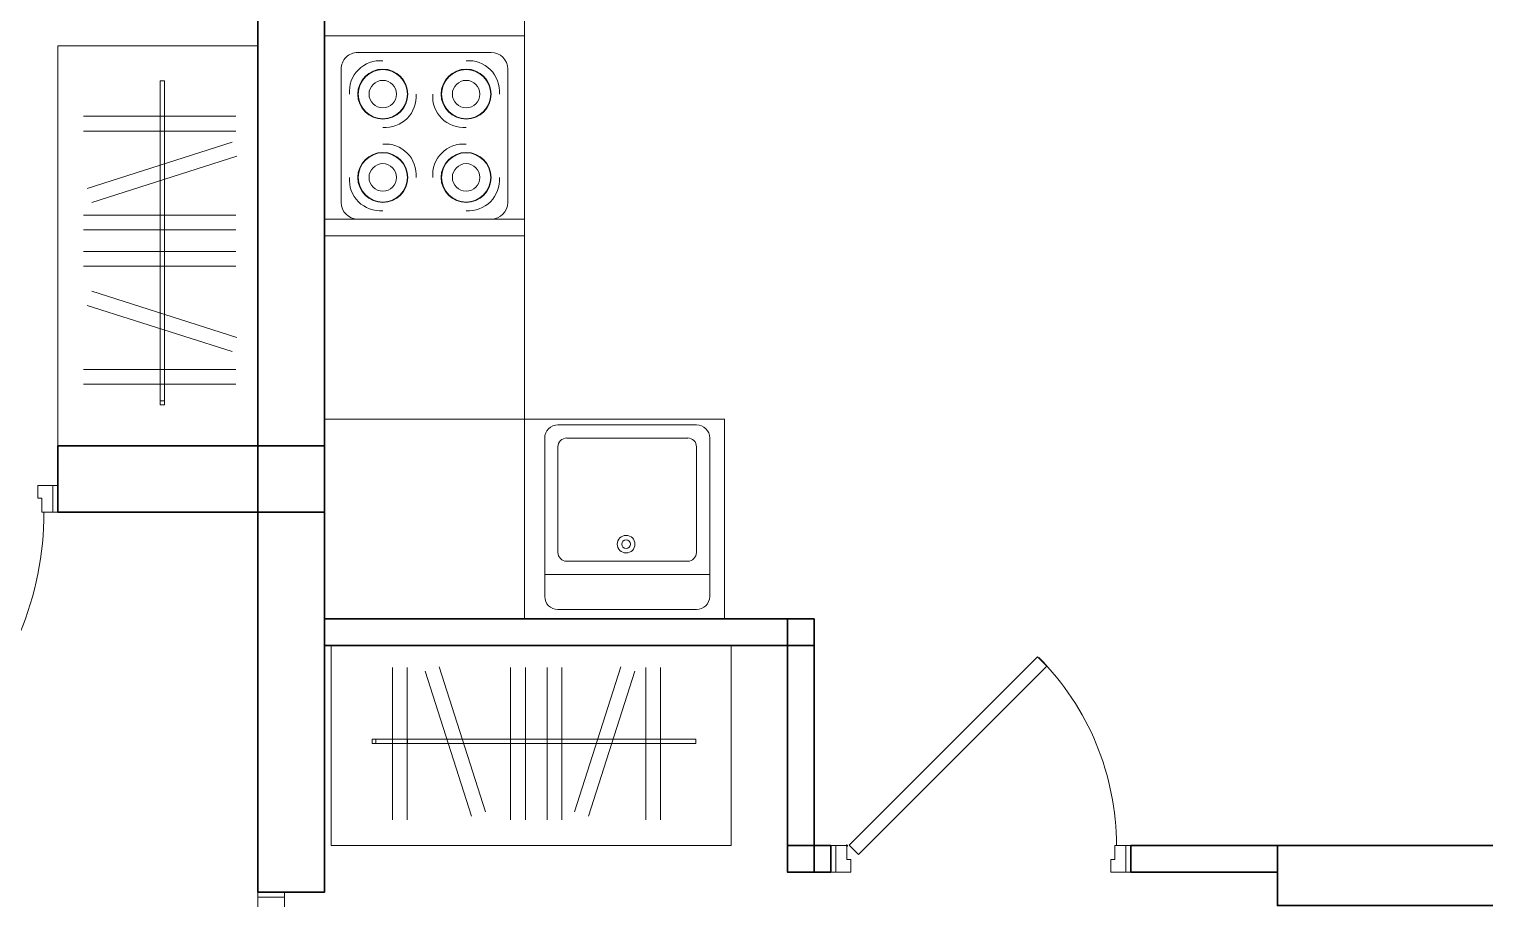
# Model space of a CAD drawing. Header units: millimetres. Extents: x 0 to 145404, y 0 to 194550.
# Drawn here: x 125539 to 129908, y 168936 to 171546 of the extents above; entities that cross this region are included whole.
import ezdxf

# ---------------------------------------------------------------- set-up
doc = ezdxf.new("R2010")
doc.units = ezdxf.units.MM
for name, color, linetype, lineweight in [('АР - Двери', 126, 'Continuous', 9), ('АР - Монолит', 56, 'Continuous', 30), ('АР - Оборуд', 252, 'Continuous', 0), ('АР - Перегородки 80', 32, 'Continuous', 30)]:
    doc.layers.add(name, color=color, linetype=linetype, lineweight=lineweight)
doc.layers.add('АР - мебель', color=7, linetype='Continuous', lineweight=9, true_color=0x787878)

# ---------------------------------------------------------------- blocks, each defined once
blk = doc.blocks.new('Ш03 600х1200')
for p, q in [((0, 600), (-1200, 600)), ((-1200, 0), (-1200, 600)), ((0, 0), (0, 600)), ((-988.5, 66), (-988.5, 522.9)), ((-944.2, 66), (-944.2, 522.9)), ((-911.1, 76.8), (-772.2, 512)), ((-868.9, 63.3), (-730, 498.6)), ((-692.1, 66), (-692.1, 522.9)), ((-647.8, 66), (-647.8, 522.9)), ((-583, 66), (-583, 522.9)), ((-538.7, 66), (-538.7, 522.9)), ((-324.4, 63.3), (-463.3, 498.6)), ((-282.2, 76.8), (-421.1, 512)), ((-228.6, 66), (-228.6, 522.9)), ((-184.3, 66), (-184.3, 522.9)), ((-123, 293.3), (-1094.4, 293.3)), ((-1094.4, 293.3), (-1094.4, 280.4)), ((-1094.4, 280.4), (-123, 280.4)), ((-134.5, 293.3), (-228.9, 293.3)), ((-228.9, 293.3), (-228.9, 280.4)), ((-228.9, 280.4), (-134.5, 280.4)), ((-134.5, 280.4), (-134.5, 293.3)), ((-123, 280.4), (-123, 293.3)), ((0, 0), (-1200, 0))]:
    blk.add_line(p, q)
blk = doc.blocks.new('*U69')
at = {"ltscale": 100}
for p, q in [((-1035, -37.5), (-1035, 42.5)), ((-1035, 42.5), (-990, 42.5)), ((-990, 4.5), (-1002, 4.5)), ((-1002, 4.5), (-1002, -37.5)), ((-990, 42.5), (-990, 4.5)), ((-15, 42.5), (-60, 42.5)), ((-60, 42.5), (-60, 4.5)), ((-60, 4.5), (-48, 4.5)), ((-48, 4.5), (-48, -35.5)), ((-15, -37.5), (-15, 42.5)), ((-1002, -37.5), (-1035, -37.5)), ((-46, -37.5), (-15, -37.5))]:
    blk.add_line(p, q, dxfattribs=at)
for points in [[(-1035, 42.5), (-1050, 42.5), (-1050, -37.5), (-1035, -37.5)], [(-15, 42.5), (0, 42.5), (0, -37.5), (-15, -37.5)], [(-54.4, -38.9), (-82.7, -10.6), (-754, -682), (-725.8, -710.3)]]:
    blk.add_lwpolyline(points, close=True, dxfattribs=at)
blk.add_circle((-48, -37.5), 2, dxfattribs=at)
blk.add_arc((-57.9, -37.5), 950, 180, 224.865, dxfattribs=at)
blk = doc.blocks.new('Квартира 1К 5200 тип 14')
at = {"layer": 'АР - Монолит'}
for points in [[(-200, 5200), (-200, 0), (0, 0), (0, 5200)], [(0, 0), (0, 200), (-800, 200), (-800, 0)]]:
    blk.add_lwpolyline(points, close=True, dxfattribs=at)
at = {"layer": 'АР - Двери', "xscale": -1}
blk.add_blockref('*U69', (-1850, 37.5), dxfattribs=at)
at = {"layer": 'АР - мебель', "xscale": -1, "rotation": 90}
blk.add_blockref('Ш03 600х1200', (-200, 200), dxfattribs=at)
blk = doc.blocks.new('*U206')
at = {"ltscale": 100}
for p, q in [((15, 37.5), (15, -42.5)), ((46, 37.5), (15, 37.5)), ((48, -4.5), (48, 35.5)), ((852, -4.5), (852, 37.5)), ((852, 37.5), (885, 37.5)), ((885, 37.5), (885, -42.5)), ((15, -42.5), (60, -42.5)), ((60, -4.5), (48, -4.5)), ((60, -42.5), (60, -4.5)), ((840, -42.5), (840, -4.5)), ((840, -4.5), (852, -4.5)), ((885, -42.5), (840, -42.5))]:
    blk.add_line(p, q, dxfattribs=at)
for points in [[(54.4, 38.9), (82.7, 10.6), (648, 575.9), (619.7, 604.2)], [(15, -42.5), (0, -42.5), (0, 37.5), (15, 37.5)], [(885, -42.5), (900, -42.5), (900, 37.5), (885, 37.5)]]:
    blk.add_lwpolyline(points, close=True, dxfattribs=at)
blk.add_circle((48, 37.5), 2, dxfattribs=at)
blk.add_arc((56.7, 37.5), 800, 0, 44.865, dxfattribs=at)
blk = doc.blocks.new('*U79')
at = {"ltscale": 100}
for p, q in [((-1035, -37.5), (-1035, 42.5)), ((-1035, 42.5), (-990, 42.5)), ((-990, 4.5), (-1002, 4.5)), ((-1002, 4.5), (-1002, -37.5)), ((-990, 42.5), (-990, 4.5)), ((-15, 42.5), (-60, 42.5)), ((-60, 42.5), (-60, 4.5)), ((-60, 4.5), (-48, 4.5)), ((-48, 4.5), (-48, -35.5)), ((-15, -37.5), (-15, 42.5)), ((-1002, -37.5), (-1035, -37.5)), ((-46, -37.5), (-15, -37.5))]:
    blk.add_line(p, q, dxfattribs=at)
for points in [[(-1035, 42.5), (-1050, 42.5), (-1050, -37.5), (-1035, -37.5)], [(-15, 42.5), (0, 42.5), (0, -37.5), (-15, -37.5)], [(-54.4, -38.9), (-82.7, -10.6), (-754, -682), (-725.8, -710.3)]]:
    blk.add_lwpolyline(points, close=True, dxfattribs=at)
blk.add_circle((-48, -37.5), 2, dxfattribs=at)
blk.add_arc((-57.9, -37.5), 950, 180, 224.865, dxfattribs=at)
blk = doc.blocks.new('k_22')
at = {"ltscale": 600}
for p, q in [((0, 600), (0, 0)), ((600, 600), (0, 600)), ((600, 0), (600, 600)), ((500, 550), (100, 550)), ((50, 500), (50, 100)), ((550, 100), (550, 500)), ((100, 50), (500, 50)), ((0, 0), (600, 0))]:
    blk.add_line(p, q, dxfattribs=at)
for centre in [(175, 425), (425, 425), (175, 175), (425, 175)]:
    blk.add_circle(centre, 75, dxfattribs=at)
for centre, radius, start, end in [((100, 500), 50, 90, 180), ((167.7, 432.3), 93, 85.4974, 184.5026), ((432.3, 432.3), 93, 355.4974, 94.5026), ((500, 500), 50, 0, 90), ((175, 425), 73.8, 0, 180), ((425, 425), 73.8, 0, 180), ((175, 425), 41.3, 0, 180), ((425, 425), 41.3, 0, 180), ((175, 425), 73.8, 180, 0), ((175, 425), 41.3, 180, 0), ((182.3, 417.7), 93, 265.4974, 4.5026), ((417.7, 417.7), 93, 175.4974, 274.5026), ((425, 425), 73.8, 180, 0), ((425, 425), 41.3, 180, 0), ((182.3, 182.3), 93, 355.4974, 94.5026), ((417.7, 182.3), 93, 85.4974, 184.5026), ((175, 175), 73.8, 0, 180), ((425, 175), 73.8, 0, 180), ((167.7, 167.7), 93, 175.4974, 274.5026), ((175, 175), 73.8, 180, 0), ((175, 175), 41.3, 0, 180), ((175, 175), 41.3, 180, 0), ((425, 175), 73.8, 180, 0), ((425, 175), 41.3, 0, 180), ((425, 175), 41.3, 180, 0), ((432.3, 167.7), 93, 265.4974, 4.5026), ((100, 100), 50, 180, 270), ((500, 100), 50, 270, 0)]:
    blk.add_arc(centre, radius, start, end, dxfattribs=at)
blk = doc.blocks.new('М15 600х600')
for p, q in [((-600, 600), (-600, 0)), ((-600, 600), (0, 600)), ((-516.4, 571.8), (-100.6, 571.8)), ((0, 600), (0, 0)), ((-556, 57), (-556, 532.2)), ((-61, 532.2), (-61, 57)), ((-556, 466.2), (-61, 466.2)), ((-516.4, 83.4), (-516.4, 400.2)), ((-490, 426.6), (-127, 426.6)), ((-100.6, 83.4), (-100.6, 400.2)), ((-61, 400.2), (-61, 83.4)), ((-127, 57), (-490, 57)), ((-600, 0), (0, 0)), ((-100.6, 17.4), (-516.4, 17.4))]:
    blk.add_line(p, q)
for centre, major_axis, start_param, end_param in [((-516.4, 532.2), (-28, 28), -0.785398, 0.785398), ((-100.6, 532.2), (28, 28), 5.497787, 7.068583), ((-490, 400.2), (-18.7, 18.7), -0.785398, 0.785398), ((-305.2, 375.6), (18.7, 18.7), 5.497787, 11.780972), ((-127, 400.2), (18.7, 18.7), 5.497787, 7.068583), ((-305.2, 375.6), (9.33, 9.33), 5.497787, 11.780972), ((-516.4, 57), (28, 28), 2.356194, 3.926991), ((-490, 83.4), (18.7, 18.7), 2.356194, 3.926991), ((-127, 83.4), (-18.7, 18.7), 2.356194, 3.926991), ((-100.6, 57), (-28, 28), 2.356194, 3.926991)]:
    blk.add_ellipse(centre, major_axis=major_axis, ratio=1, start_param=start_param, end_param=end_param)
blk = doc.blocks.new('Квартира 2К 9600 тип 6')
at = {"layer": 'АР - Монолит'}
for points in [[(0, 9600), (0, 3260), (200, 3260), (200, 9600)], [(6650, 3400), (3060, 3400), (3060, 3220), (6650, 3220)]]:
    blk.add_lwpolyline(points, close=True, dxfattribs=at)
at = {"layer": 'АР - Оборуд'}
for points in [[(200, 5900), (200, 5830), (800, 5830), (800, 5900)], [(200, 5280), (200, 4680), (800, 4680), (800, 5280)], [(200, 4680), (200, 4080), (800, 4080), (800, 4680)]]:
    blk.add_lwpolyline(points, close=True, dxfattribs=at)
at = {"layer": 'АР - Перегородки 80'}
for points in [[(1670, 4080), (200, 4080), (200, 4000), (1670, 4000)], [(1670, 4080), (1670, 3320), (1590, 3320), (1590, 4080)], [(1720, 3320), (1720, 3400), (1590, 3400), (1590, 3320)], [(3060, 3400), (3060, 3320), (2620, 3320), (2620, 3400)]]:
    blk.add_lwpolyline(points, close=True, dxfattribs=at)
at = {"layer": 'АР - Двери'}
blk.add_blockref('*U206', (1720, 3362.5), dxfattribs=at)
at = {"layer": 'АР - Двери', "xscale": -1, "rotation": 270}
blk.add_blockref('*U79', (37.5, 3260), dxfattribs=at)
at = {"layer": 'АР - мебель', "rotation": 180}
blk.add_blockref('Ш03 600х1200', (220, 4000), dxfattribs=at)
at = {"layer": 'АР - Оборуд'}
for name, p, rotation in [('k_22', (200, 5830), 270), ('М15 600х600', (800, 4680), 180)]:
    blk.add_blockref(name, p, dxfattribs=dict(at, rotation=rotation))
blk = doc.blocks.new('V_Section_1')
for name, p in [('Квартира 1К 5200 тип 14', (9150, -5600)), ('Квартира 2К 9600 тип 6', (8950, -10000))]:
    blk.add_blockref(name, p)

msp = doc.modelspace()

# ---------------------------------------------------------------- block references
msp.add_blockref('V_Section_1', (117275.5, 175696.1))

doc.saveas('drawing.dxf')
